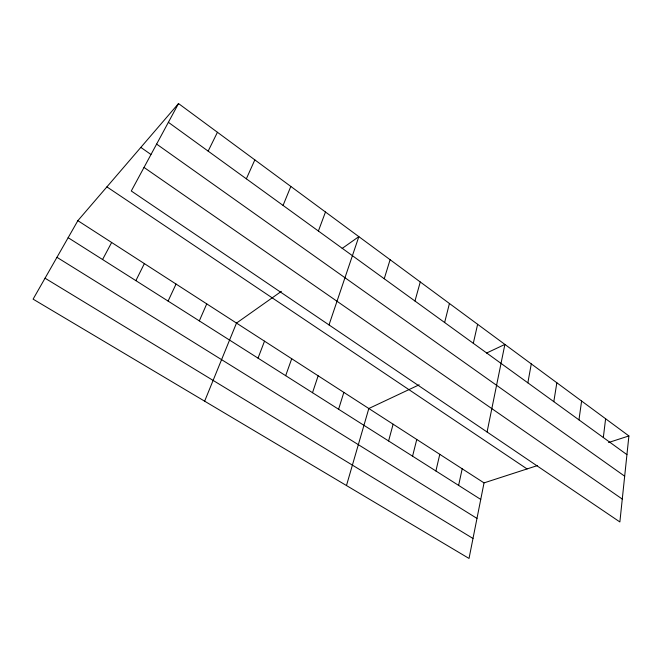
<?xml version="1.0" encoding="UTF-8"?>
<svg xmlns="http://www.w3.org/2000/svg" width="662" height="662" viewBox="0 0 662 662"><rect width="100%" height="100%" fill="white"/><g stroke="black" fill="none" stroke-linecap="round" stroke-linejoin="round"><path stroke-width="0.99" d="M628.9 435.944L619.872 521.954L131.291 190.995L178.517 103.553L628.9 435.944L608.56 442.53M603.322 437.532L605.614 418.756M578.96 419.873L581.608 401.04M553.813 401.652L556.85 382.76M527.854 382.835L531.288 363.901M537.561 465.535L484.03 482.888L469.027 558.447L33.1 299.141L77.859 220.669L178.517 103.553M487.075 431.996L504.891 344.422L486.529 353.069M458.617 485.395L462.192 468.795M473.305 343.305L477.625 324.297M435.902 470.988L439.783 454.322M412.575 456.184L416.762 439.46M444.632 322.526L449.432 303.494M388.594 440.966L393.12 424.201M414.966 301.02L420.271 281.971M346.474 485.552L368.825 408.512L419.162 384.804M384.241 278.752L390.1 259.703M338.596 409.248L343.843 392.384M312.514 392.707L318.149 375.801M329.006 324.926L358.854 236.64L342.155 248.44M285.67 375.677L291.719 358.738M318.397 231.03L325.472 212.014M258.031 358.142L264.51 341.17M204.641 401.18L236.491 323.081L281.383 291.363M283.063 205.427L290.825 186.444M199.312 320.888L206.734 303.875M246.347 178.814L254.837 159.881M168.098 301.086L176.042 284.064M208.149 151.126L217.434 132.276M135.867 280.647L144.366 263.608M102.569 259.521L111.655 242.491M45.041 278.205L472.991 538.463M56.957 257.319L476.971 518.404M68.153 237.683L480.744 499.429M77.859 220.669L484.03 482.888M106.905 186.883L527.06 468.944M144.018 167.428L622.28 499.074M140.84 147.394L150.953 154.494M156.621 144.093L624.68 476.193M168.388 122.313L626.939 454.645"/></g></svg>
